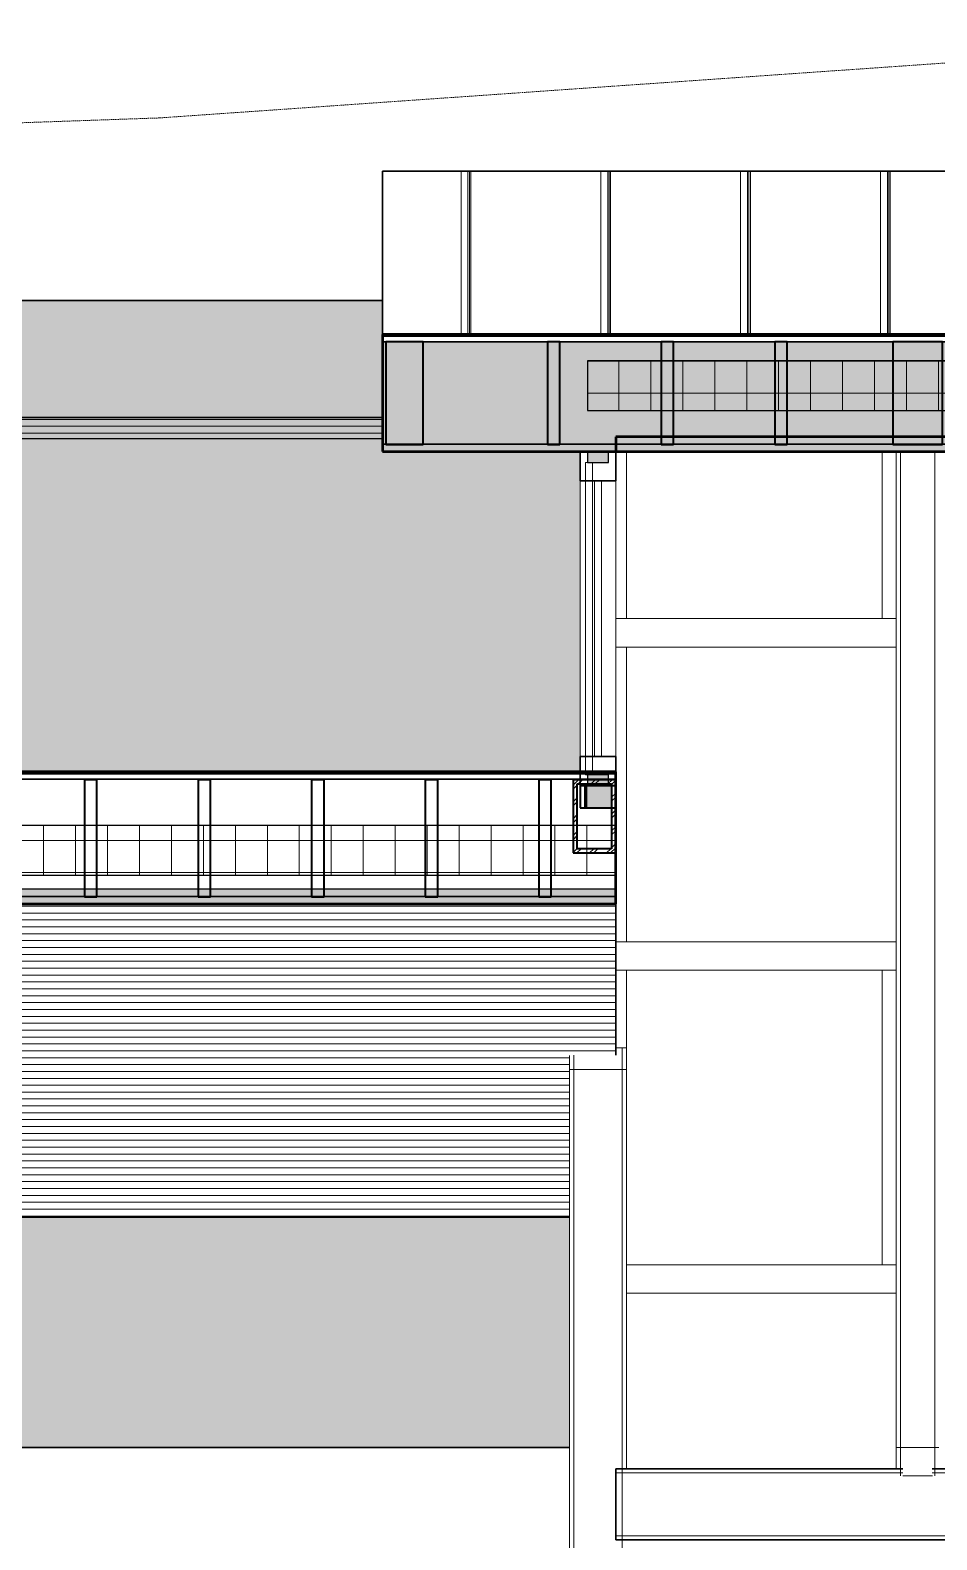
# Model space of a CAD drawing. Header units: inches. Extents: x -675 to 994, y 1246 to 1805.
# Drawn here: x 160 to 287.7, y 1568.2 to 1780.9 of the extents above; entities that cross this region are included whole.
import ezdxf

# ---------------------------------------------------------------- set-up
doc = ezdxf.new("R2010")
doc.units = ezdxf.units.IN
doc.header["$MEASUREMENT"] = 0
doc.linetypes.add('ALA - WALL BELOW', pattern=[0.28125, 0.1875, -0.09375])
for name, color, linetype, lineweight in [('A-CLNG', 13, 'Continuous', 18), ('A-CLNG-PATT', 13, 'Continuous', 50), ('A-DETL', 90, 'Continuous', 13), ('A-DETL-GENF', 92, 'Continuous', 13), ('A-DETL-MEDM', 33, 'Continuous', 25), ('A-GLAZ-CURT', 52, 'Continuous', 13), ('A-GLAZ-CWMG', 51, 'Continuous', 13), ('A-ROOF', 132, 'Continuous', 25), ('A-ROOF-PATT', 132, 'Continuous', 50), ('A-WALL', 113, 'Continuous', 25), ('A-WALL-PATT', 111, 'Continuous', 50), ('I-WALL', 2, 'Continuous', 25), ('S-BEAM', 12, 'Continuous', 25), ('S-COLS', 52, 'Continuous', 18)]:
    doc.layers.add(name, color=color, linetype=linetype, lineweight=lineweight)
pattern_1 = [(0, (-18.091, 3444.242), (7.68, 1.92), [0.634, -5.126, 0.634, -5.126, -30.72]), (0, (-18.091, 3444.242), (7.68, 1.92), [-11.52, 0.634, -10.886, 0.634, -5.126, -13.44]), (0, (-18.091, 3444.242), (7.68, 1.92), [-28.8, 0.634, -3.206, 0.634, -8.966]), (120, (-15.211, 3445.202), (-5.5027688, 5.6910751), [0.634, -5.126, 0.634, -5.126, -30.72]), (120, (-15.211, 3445.202), (-5.5027688, 5.6910751), [-11.52, 0.634, -10.886, 0.634, -5.126, -13.44]), (120, (-15.211, 3445.202), (-5.5027688, 5.6910751), [-28.8, 0.634, -3.206, 0.634, -8.966]), (240, (-14.251, 3449.042), (-2.1772312, -7.6110751), [0.634, -5.126, 0.634, -5.126, -30.72]), (240, (-14.251, 3449.042), (-2.1772312, -7.6110751), [-11.52, 0.634, -10.886, 0.634, -5.126, -13.44]), (240, (-14.251, 3449.042), (-2.1772312, -7.6110751), [-28.8, 0.634, -3.206, 0.634, -8.966])]
pattern_2 = [(90, (5.512, 1730.544), (-19.685, 1e-15), []), (90, (4.134, 1730.544), (-19.685, 1e-15), []), (90, (5.118, 1730.544), (-19.685, 1e-15), []), (90, (5.315, 1730.544), (-19.685, 1e-15), [])]
pattern_3 = [(0, (-18.091, 3444.242), (0, 4.5), []), (90, (-18.091, 3444.242), (-4.5, 3e-16), [])]

# ---------------------------------------------------------------- blocks, each defined once
blk = doc.blocks.new('PSL - 7_ x 14_-3975651-Section F')
at = {"layer": 'S-BEAM', "color": 250, "lineweight": 40}
for p, q in [((288.47, 1736.97), (281.47, 1736.97)), ((281.47, 1736.97), (281.47, 1734.3)), ((288.47, 1734.3), (288.47, 1736.97)), ((281.47, 1734.3), (281.47, 1727.3)), ((288.47, 1727.3), (288.47, 1734.3)), ((281.47, 1727.3), (281.47, 1722.54)), ((288.47, 1722.54), (288.47, 1727.3)), ((281.47, 1722.54), (288.47, 1722.54))]:
    blk.add_line(p, q, dxfattribs=at)
blk = doc.blocks.new('PSL - 5-1_4_ x 14_-3867974-Section F')
at = {"layer": 'S-BEAM', "color": 250, "lineweight": 40}
for p, q in [((215.35, 1736.97), (210.1, 1736.97)), ((210.1, 1736.97), (210.1, 1722.54)), ((215.35, 1722.54), (215.35, 1736.97)), ((210.1, 1722.54), (215.35, 1722.54))]:
    blk.add_line(p, q, dxfattribs=at)
blk = doc.blocks.new('HSS - 6X6X5_8-3906852-Section F')
at = {"layer": 'S-COLS', "color": 10}
for p, q in [((282.55, 1721.53), (282.55, 1581.24)), ((287.39, 1581.24), (287.39, 1721.53))]:
    blk.add_line(p, q, dxfattribs=at)
blk = doc.blocks.new('Trus_Joist-Weyerhaeuser-Microllam - 1 3_4_ - 14_ Microllam-V23-Section F')
at = {"layer": 'S-BEAM', "color": 250, "lineweight": 40}
for p, q in [((234.6, 1736.97), (232.85, 1736.97)), ((232.85, 1736.97), (232.85, 1722.54)), ((234.6, 1722.54), (234.6, 1736.97)), ((232.85, 1722.54), (234.6, 1722.54))]:
    blk.add_line(p, q, dxfattribs=at)
blk = doc.blocks.new('Trus_Joist-Weyerhaeuser-Microllam - 1 3_4_ - 14_ Microllam-V24-Section F')
at = {"layer": 'S-BEAM', "color": 250, "lineweight": 40}
for p, q in [((250.6, 1736.97), (248.85, 1736.97)), ((248.85, 1736.97), (248.85, 1734.3)), ((250.6, 1734.3), (250.6, 1736.97)), ((248.85, 1734.3), (248.85, 1727.3)), ((250.6, 1727.3), (250.6, 1734.3)), ((248.85, 1727.3), (248.85, 1722.54)), ((250.6, 1722.54), (250.6, 1727.3)), ((248.85, 1722.54), (250.6, 1722.54))]:
    blk.add_line(p, q, dxfattribs=at)
blk = doc.blocks.new('HSS-Hollow Structural Section - HSS10X6X5_8-3666643-Section F')
at = {"layer": 'S-BEAM', "lineweight": 9}
h = blk.add_hatch(dxfattribs=at)
h.set_pattern_fill('FP_166', color=256, style=0, pattern_type=2)
h.set_pattern_definition([(45, (-18.091, 3444.242), (-1.1879394, 1.1879394), []), (45, (-18.091, 3446.042), (-1.1879394, 1.1879394), [])])
h.paths.add_polyline_path([(242.47, 1665), (242.47, 1675.3), (236.47, 1675.3), (236.47, 1665)], flags=0)
h.paths.add_polyline_path([(237.05, 1665.59), (237.05, 1674.7), (241.89, 1674.7), (241.89, 1665.59)], flags=0)
at = {"layer": 'S-BEAM', "color": 250, "lineweight": 40}
for p, q in [((242.47, 1675.3), (236.47, 1675.3)), ((236.47, 1675.3), (236.47, 1668.84)), ((237.05, 1674.7), (241.89, 1674.7)), ((237.05, 1668.84), (237.05, 1674.7)), ((241.89, 1674.7), (241.89, 1668.84)), ((242.47, 1668.84), (242.47, 1675.3)), ((236.47, 1668.84), (236.47, 1665)), ((237.05, 1665.59), (237.05, 1668.84)), ((241.89, 1668.84), (241.89, 1665.59)), ((242.47, 1665), (242.47, 1668.84)), ((236.47, 1665), (242.47, 1665)), ((241.89, 1665.59), (237.05, 1665.59))]:
    blk.add_line(p, q, dxfattribs=at)
blk = doc.blocks.new('HSS - 8X8X5_8-3963856-Section F')
at = {"layer": 'S-COLS', "color": 10}
for p, q in [((243.39, 1637.52), (243.39, 1527.73)), ((236.55, 1523.54), (236.55, 1636.49)), ((243.39, 1487.84), (243.39, 1485.5)), ((236.55, 1481.3), (236.55, 1483.65)), ((243.39, 1469.07), (243.39, 1446.24)), ((236.55, 1446.24), (236.55, 1464.87))]:
    blk.add_line(p, q, dxfattribs=at)
blk = doc.blocks.new('HSS-Hollow Structural Section - HSS10X8X5_8-3966676-Section F')
at = {"layer": 'S-BEAM', "color": 90, "lineweight": 30}
for p, q in [((242.47, 1568.24), (242.47, 1578.24)), ((242.47, 1578.24), (282.9, 1578.24)), ((287.04, 1578.24), (325.69, 1578.24)), ((390.7, 1578.24), (394.47, 1578.24)), ((309.4, 1568.24), (242.47, 1568.24)), ((378.23, 1568.24), (374.41, 1568.24))]:
    blk.add_line(p, q, dxfattribs=at)
at = {"layer": 'S-BEAM', "color": 10, "lineweight": 18}
for p, q in [((282.9, 1577.66), (242.47, 1577.66)), ((324.75, 1577.66), (287.04, 1577.66)), ((393.58, 1577.66), (389.76, 1577.66)), ((310.35, 1568.82), (242.47, 1568.82)), ((379.18, 1568.82), (375.35, 1568.82))]:
    blk.add_line(p, q, dxfattribs=at)
blk = doc.blocks.new('Trus_Joist-Weyerhaeuser-Microllam - Microllam_ 2_0E _ 16_-3973145-Section F')
at = {"layer": 'S-BEAM', "color": 250, "lineweight": 40}
for p, q in [((233.4, 1675.3), (231.65, 1675.3)), ((231.65, 1675.3), (231.65, 1668.84)), ((233.4, 1668.84), (233.4, 1675.3)), ((231.65, 1668.84), (231.65, 1661.84)), ((233.4, 1661.84), (233.4, 1668.84)), ((231.65, 1661.84), (231.65, 1658.81)), ((233.4, 1658.81), (233.4, 1661.84)), ((231.65, 1658.81), (233.4, 1658.81))]:
    blk.add_line(p, q, dxfattribs=at)
blk = doc.blocks.new('Rectangular Mullion - 2_x5_ Mullion-3790977-Section F')
at = {"layer": 'A-GLAZ-CWMG', "color": 50, "lineweight": 9}
for q in [(243.97, 1721.53), (242.47, 1697.99)]:
    blk.add_line((243.97, 1697.99), q, dxfattribs=at)
blk = doc.blocks.new('System Panel - Glazed-3904188-Section F')
at = {"layer": 'A-GLAZ-CURT', "color": 50, "lineweight": 9}
for p, q in [((395.97, 1621.36), (206.33, 1505)), ((397.22, 1622.13), (396.97, 1621.98)), ((396.97, 1582.09), (397.22, 1582.24)), ((206.33, 1465.1), (394.47, 1580.55)), ((395.59, 1581.24), (395.97, 1581.47)), ((206.33, 1505), (206.33, 1465.1))]:
    blk.add_line(p, q, dxfattribs=at)
blk = doc.blocks.new('Rectangular Mullion - 2_x5_ Mullion-3637012-Section F')
at = {"layer": 'A-GLAZ-CWMG', "color": 90, "lineweight": 30}
for p, q in [((237.47, 1721.53), (237.47, 1717.41)), ((242.47, 1721.53), (237.47, 1721.53)), ((242.47, 1717.41), (242.47, 1721.53)), ((237.47, 1717.41), (242.47, 1717.41))]:
    blk.add_line(p, q, dxfattribs=at)
blk = doc.blocks.new('System Panel - Glazed-3791033-Section F')
at = {"layer": 'A-GLAZ-CURT', "color": 10, "lineweight": 18}
for p, q in [((239.47, 1717.41), (239.47, 1678.55)), ((240.47, 1717.41), (239.47, 1717.41)), ((240.47, 1678.55), (240.47, 1717.41)), ((239.47, 1678.55), (240.47, 1678.55))]:
    blk.add_line(p, q, dxfattribs=at)
blk = doc.blocks.new('Rectangular Mullion - 2_x5_ Mullion-3791020-Section F')
at = {"layer": 'A-GLAZ-CWMG', "color": 50, "lineweight": 9}
for p, q in [((237.47, 1678.55), (237.47, 1717.41)), ((242.47, 1717.41), (242.47, 1678.55))]:
    blk.add_line(p, q, dxfattribs=at)
blk = doc.blocks.new('Rectangular Mullion - 2_x5_ Mullion-3637045-Section F')
at = {"layer": 'A-GLAZ-CWMG', "color": 50, "lineweight": 9}
for p in [(242.47, 1648.49), (243.97, 1637.52)]:
    blk.add_line(p, (243.97, 1648.49), dxfattribs=at)
blk = doc.blocks.new('Rectangular Mullion - 2_x5_ Mullion-V29-Section F')
at = {"layer": 'A-GLAZ-CWMG', "color": 50, "lineweight": 9}
for p, q in [((242.47, 1693.99), (243.97, 1693.99)), ((243.97, 1652.49), (243.97, 1693.99)), ((243.97, 1652.49), (242.47, 1652.49))]:
    blk.add_line(p, q, dxfattribs=at)
blk = doc.blocks.new('Rectangular Mullion - 2_x5_ Mullion-3636961-Section F')
at = {"layer": 'A-GLAZ-CWMG', "color": 50, "lineweight": 9}
for p, q in [((281.97, 1697.99), (242.47, 1697.99)), ((242.47, 1693.99), (281.97, 1693.99))]:
    blk.add_line(p, q, dxfattribs=at)
blk = doc.blocks.new('Rectangular Mullion - 2_x5_ Mullion-3636934-Section F')
at = {"layer": 'A-GLAZ-CWMG', "color": 50, "lineweight": 9}
for p, q in [((281.97, 1606.99), (243.97, 1606.99)), ((243.97, 1602.99), (281.97, 1602.99))]:
    blk.add_line(p, q, dxfattribs=at)
blk = doc.blocks.new('Rectangular Mullion - 2_x5_ Mullion-3790949-Section F')
at = {"layer": 'A-GLAZ-CWMG', "color": 50, "lineweight": 9}
for p in [(279.97, 1721.53), (281.97, 1697.99)]:
    blk.add_line(p, (279.97, 1697.99), dxfattribs=at)
blk = doc.blocks.new('Rectangular Mullion - 2_x5_ Mullion-V46-Section F')
at = {"layer": 'A-GLAZ-CWMG', "color": 50, "lineweight": 9}
for p, q in [((279.97, 1648.49), (281.97, 1648.49)), ((279.97, 1648.49), (279.97, 1606.99)), ((281.97, 1606.99), (279.97, 1606.99))]:
    blk.add_line(p, q, dxfattribs=at)
blk = doc.blocks.new('Rectangular Mullion - 2_x5_ Mullion-3791022-Section F')
at = {"layer": 'A-GLAZ-CWMG', "color": 90, "lineweight": 30}
for p, q in [((237.47, 1678.55), (237.47, 1674.43)), ((242.47, 1678.55), (237.47, 1678.55)), ((242.47, 1674.43), (242.47, 1678.55)), ((237.47, 1674.43), (242.47, 1674.43))]:
    blk.add_line(p, q, dxfattribs=at)
blk = doc.blocks.new('STRUCT_rvt-1-Section F')
at = {"layer": 'A-ROOF-PATT', "lineweight": 9}
h = blk.add_hatch(dxfattribs=at)
h.set_pattern_fill('FP_4', color=253, style=0, pattern_type=2)
h.set_pattern_definition(pattern_2)
h.paths.add_polyline_path([(468.35, 1738.02), (769.64, 1738.02), (787.13, 1761), (209.62, 1761), (209.62, 1738.02), (464.63, 1738.02)], flags=0)
h = blk.add_hatch(dxfattribs=at)
h.set_pattern_fill('FP_1', color=253, style=0, pattern_type=2)
h.set_pattern_definition(pattern_1)
h.paths.add_polyline_path([(-209, 1726.33), (209.62, 1726.33), (209.62, 1742.82), (-211.55, 1742.82), (-211.55, 1726.33)], flags=0)
at = {"layer": 'A-ROOF-PATT', "lineweight": 25}
h = blk.add_hatch(color=135, dxfattribs=at)
h.paths.add_polyline_path([(461.97, 1737.76), (462.6, 1737.76), (462.6, 1738.02), (209.62, 1738.02), (209.62, 1737.76), (458.15, 1737.76)], flags=0)
h.paths.add_polyline_path([(769.64, 1737.76), (769.64, 1738.02), (648.72, 1738.02), (648.72, 1737.76), (723.71, 1737.76)], flags=0)
h.paths.add_polyline_path([(643.22, 1737.76), (643.22, 1738.02), (468.35, 1738.02), (468.35, 1737.76), (633.03, 1737.76)], flags=0)
at = {"layer": 'A-ROOF-PATT', "lineweight": 9}
h = blk.add_hatch(dxfattribs=at)
h.set_pattern_fill('FP_168', color=253, style=0, pattern_type=2)
h.set_pattern_definition([(0, (0, 1763.108), (0, 0.97), []), (90, (0, 1763.108), (-8, 1.94), [0.97, -6.791]), (90, (16, 1764.078), (-8, 1.94), [0.97, -6.791])])
h.paths.add_polyline_path([(-278.68, 1686.33), (-197.38, 1686.33), (-197.38, 1722.49), (-196.38, 1722.49), (-196.38, 1722.95), (-191.38, 1722.95), (-191.38, 1722.49), (-190.38, 1722.49), (-190.38, 1722.33), (-137.38, 1722.33), (-137.38, 1722.72), (-137.25, 1722.84), (-136.91, 1722.92), (-136.45, 1722.95), (-133.31, 1722.95), (-132.84, 1722.92), (-132.5, 1722.84), (-132.38, 1722.72), (-132.38, 1722.33), (63.05, 1722.33), (63.05, 1723.33), (209.62, 1723.33), (209.62, 1726.33), (-211.55, 1726.33), (-260.81, 1696.97)], flags=0)
h.paths.add_polyline_path([(703.11, 1686.33), (753.95, 1721.53), (650.47, 1721.53), (650.47, 1686.33), (671.9, 1686.33)], flags=0)
h.paths.add_polyline_path([(413.97, 1686.33), (461.97, 1686.33), (461.97, 1721.53), (398.72, 1721.53), (398.72, 1709.33), (413.97, 1709.33), (413.97, 1690.38)], flags=0)
at = {"layer": 'A-ROOF-PATT', "lineweight": 5}
h = blk.add_hatch(color=252, dxfattribs=at)
h.paths.add_polyline_path([(399.86, 1721.53), (461.97, 1721.53), (461.97, 1722.56), (209.62, 1722.56), (209.62, 1721.53), (393.38, 1721.53)], flags=0)
h.paths.add_polyline_path([(769.64, 1721.53), (769.64, 1722.56), (650.47, 1722.56), (650.47, 1721.53), (723.71, 1721.53)], flags=0)
h.paths.add_polyline_path([(642.6, 1721.53), (642.6, 1722.56), (468.97, 1722.56), (468.97, 1721.53), (620.08, 1721.53)], flags=0)
at = {"layer": 'A-ROOF-PATT', "lineweight": 25}
blk.add_hatch(color=135, dxfattribs=at).paths.add_polyline_path([(-79.45, 1676.14), (242.47, 1676.14), (242.47, 1676.4), (-97.58, 1676.4), (-97.58, 1676.14)], flags=0)
at = {"layer": 'A-ROOF-PATT', "lineweight": 5}
blk.add_hatch(color=252, dxfattribs=at).paths.add_polyline_path([(-97.58, 1657.84), (242.47, 1657.84), (242.47, 1658.87), (-97.58, 1658.87)], flags=0)
at = {"layer": 'A-WALL-PATT', "lineweight": 5}
blk.add_hatch(color=252, dxfattribs=at).paths.add_polyline_path([(241.85, 1671.33), (241.85, 1674.43), (238.35, 1674.43), (238.35, 1671.33)], flags=0)
at = {"layer": 'A-ROOF', "color": 90, "lineweight": 30}
for p, q in [((209.62, 1738.02), (209.62, 1761)), ((787.13, 1761), (209.62, 1761)), ((-211.55, 1742.82), (209.62, 1742.82)), ((209.62, 1737.76), (461.97, 1737.76)), ((209.62, 1736.99), (461.97, 1736.99)), ((209.62, 1726.33), (-211.55, 1726.33)), ((209.62, 1722.56), (461.97, 1722.56)), ((-97.58, 1676.14), (242.47, 1676.14)), ((-97.58, 1675.37), (242.47, 1675.37)), ((-97.58, 1658.87), (242.47, 1658.87)), ((242.47, 1657.84), (242.47, 1636.49)), ((-38.3, 1613.69), (235.97, 1613.69)), ((-26.3, 1581.24), (235.97, 1581.24))]:
    blk.add_line(p, q, dxfattribs=at)
at = {"layer": 'A-ROOF', "color": 250, "lineweight": 40}
for p, q in [((209.62, 1738.02), (209.62, 1721.53)), ((462.6, 1738.02), (209.62, 1738.02)), ((209.62, 1721.53), (461.97, 1721.53)), ((242.47, 1676.4), (-97.58, 1676.4)), ((242.47, 1668.84), (242.47, 1676.4)), ((242.47, 1661.84), (242.47, 1668.84)), ((242.47, 1657.84), (242.47, 1661.84)), ((-97.58, 1657.84), (242.47, 1657.84))]:
    blk.add_line(p, q, dxfattribs=at)
at = {"layer": 'A-WALL', "color": 90, "lineweight": 30}
for p, q in [((238.1, 1674.43), (238.1, 1671.33)), ((238.35, 1674.43), (238.35, 1671.33)), ((241.85, 1674.43), (241.85, 1671.33))]:
    blk.add_line(p, q, dxfattribs=at)
at = {"layer": 'I-WALL', "color": 250, "lineweight": 40}
for p, q in [((237.47, 1674.43), (237.47, 1671.33)), ((242.47, 1674.43), (237.47, 1674.43)), ((242.47, 1671.33), (242.47, 1674.43)), ((237.47, 1671.33), (242.47, 1671.33))]:
    blk.add_line(p, q, dxfattribs=at)
at = {"layer": 'S-COLS', "color": 10}
for p, q in [((281.97, 1721.53), (281.97, 1581.24)), ((242.81, 1637.52), (242.47, 1637.52)), ((243.97, 1637.52), (242.81, 1637.52)), ((243.97, 1578.24), (243.97, 1637.52)), ((235.97, 1636.47), (235.97, 1523.18)), ((283.13, 1581.24), (281.97, 1581.24)), ((286.81, 1581.24), (283.13, 1581.24)), ((287.97, 1581.24), (286.81, 1581.24))]:
    blk.add_line(p, q, dxfattribs=at)
at = {"color": 90, "lineweight": 30}
for name, p in [('PSL - 5-1_4_ x 14_-3867974-Section F', (0, 0)), ('Trus_Joist-Weyerhaeuser-Microllam - 1 3_4_ - 14_ Microllam-V23-Section F', (0, 0)), ('Trus_Joist-Weyerhaeuser-Microllam - 1 3_4_ - 14_ Microllam-V24-Section F', (0, 0)), ('Trus_Joist-Weyerhaeuser-Microllam - 1 3_4_ - 14_ Microllam-V24-Section F', (16, 0)), ('PSL - 7_ x 14_-3975651-Section F', (0, 0)), ('Rectangular Mullion - 2_x5_ Mullion-3637012-Section F', (0, 0)), ('Rectangular Mullion - 2_x5_ Mullion-3790977-Section F', (0, 0)), ('Rectangular Mullion - 2_x5_ Mullion-3790949-Section F', (0, 0)), ('HSS - 6X6X5_8-3906852-Section F', (0, 0)), ('Rectangular Mullion - 2_x5_ Mullion-3791020-Section F', (0, 0)), ('System Panel - Glazed-3791033-Section F', (0, 0)), ('Rectangular Mullion - 2_x5_ Mullion-3636961-Section F', (0, 0)), ('Rectangular Mullion - 2_x5_ Mullion-V29-Section F', (0, 0)), ('Rectangular Mullion - 2_x5_ Mullion-3791022-Section F', (0, 0)), ('Trus_Joist-Weyerhaeuser-Microllam - Microllam_ 2_0E _ 16_-3973145-Section F', (-64, 0)), ('Trus_Joist-Weyerhaeuser-Microllam - Microllam_ 2_0E _ 16_-3973145-Section F', (-48, 0)), ('Trus_Joist-Weyerhaeuser-Microllam - Microllam_ 2_0E _ 16_-3973145-Section F', (-32, 0)), ('Trus_Joist-Weyerhaeuser-Microllam - Microllam_ 2_0E _ 16_-3973145-Section F', (-16, 0)), ('Trus_Joist-Weyerhaeuser-Microllam - Microllam_ 2_0E _ 16_-3973145-Section F', (0, 0)), ('HSS-Hollow Structural Section - HSS10X6X5_8-3666643-Section F', (0, 0)), ('Rectangular Mullion - 2_x5_ Mullion-3636961-Section F', (0, -45.5)), ('Rectangular Mullion - 2_x5_ Mullion-3637045-Section F', (0, 0)), ('Rectangular Mullion - 2_x5_ Mullion-V46-Section F', (0, 0)), ('HSS - 8X8X5_8-3963856-Section F', (0, 0)), ('System Panel - Glazed-3904188-Section F', (0, 0)), ('Rectangular Mullion - 2_x5_ Mullion-3636934-Section F', (0, 0)), ('HSS-Hollow Structural Section - HSS10X8X5_8-3966676-Section F', (0, 0))]:
    blk.add_blockref(name, p, dxfattribs=at)
blk = doc.blocks.new('Rectangular Mullion - 2_x5_ Mullion-5755129-Section F')
at = {"layer": 'A-GLAZ-CWMG'}
blk.add_hatch(color=256, dxfattribs=at).paths.add_polyline_path([(241.47, 1719.98), (241.47, 1721.53), (238.47, 1721.53), (238.47, 1719.98)], flags=0)
at = {"layer": 'A-GLAZ-CWMG', "lineweight": 25}
for p, q in [((238.47, 1721.53), (238.47, 1719.98)), ((241.47, 1721.53), (238.47, 1721.53)), ((241.47, 1719.98), (241.47, 1721.53)), ((238.47, 1719.98), (241.47, 1719.98))]:
    blk.add_line(p, q, dxfattribs=at)
blk = doc.blocks.new('System Panel - Glazed-5862527-Section F')
at = {"layer": 'A-GLAZ-CURT', "lineweight": 18}
for p, q in [((238.22, 1719.98), (238.22, 1675.97)), ((239.22, 1719.98), (238.22, 1719.98)), ((239.22, 1675.97), (239.22, 1719.98)), ((238.22, 1675.97), (239.22, 1675.97))]:
    blk.add_line(p, q, dxfattribs=at)
blk = doc.blocks.new('HSS-Hollow Structural Section-Column - HSS8X8X5_8-6055911-Section F')
at = {"layer": 'S-COLS'}
for p, q in [((236.55, 1523.54), (236.55, 1634.49)), ((243.39, 1634.49), (243.39, 1527.73)), ((243.39, 1487.84), (243.39, 1485.5)), ((236.55, 1481.3), (236.55, 1483.65)), ((243.39, 1469.07), (243.39, 1446.24)), ((236.55, 1446.24), (236.55, 1464.87))]:
    blk.add_line(p, q, dxfattribs=at)
blk = doc.blocks.new('HSS-Hollow Structural Section-Column - HSS6X6X5_8-6058236-Section F')
at = {"layer": 'S-COLS'}
for p, q in [((282.55, 1577.24), (282.55, 1721.53)), ((287.39, 1721.53), (287.39, 1577.24))]:
    blk.add_line(p, q, dxfattribs=at)
blk = doc.blocks.new('Rectangular Mullion - 2_x5_ Mullion-5862545-Section F')
at = {"layer": 'A-GLAZ-CWMG'}
blk.add_hatch(color=256, dxfattribs=at).paths.add_polyline_path([(241.47, 1674.43), (241.47, 1675.97), (238.47, 1675.97), (238.47, 1674.43)], flags=0)
at = {"layer": 'A-GLAZ-CWMG', "lineweight": 25}
for p, q in [((238.47, 1675.97), (238.47, 1674.43)), ((241.47, 1675.97), (238.47, 1675.97)), ((241.47, 1674.43), (241.47, 1675.97)), ((238.47, 1674.43), (241.47, 1674.43))]:
    blk.add_line(p, q, dxfattribs=at)
blk = doc.blocks.new('Rigid Insulation-Section - 7__-6074218-Section F')
at = {"layer": 'A-DETL-GENF'}
h = blk.add_hatch(dxfattribs=at)
h.set_pattern_fill('FP_176', color=256, style=0, pattern_type=2)
h.set_pattern_definition(pattern_3)
h.paths.add_polyline_path([(242.47, 1661.84), (242.47, 1668.84), (-42.3, 1668.84), (-42.3, 1661.84), (231.45, 1661.84)], flags=0)
at = {"layer": 'A-DETL-MEDM'}
for p, q in [((242.47, 1668.84), (-42.3, 1668.84)), ((-42.3, 1668.84), (-42.3, 1661.84)), ((242.47, 1661.84), (242.47, 1668.84)), ((-42.3, 1661.84), (242.47, 1661.84))]:
    blk.add_line(p, q, dxfattribs=at)
blk = doc.blocks.new('Rigid Insulation-Section - 7__-6074587-Section F')
at = {"layer": 'A-DETL-GENF'}
h = blk.add_hatch(dxfattribs=at)
h.set_pattern_fill('FP_176', color=256, style=0, pattern_type=2)
h.set_pattern_definition(pattern_3)
h.paths.add_polyline_path([(650.47, 1727.3), (650.47, 1734.3), (238.47, 1734.3), (238.47, 1727.3), (645.99, 1727.3)], flags=0)
at = {"layer": 'A-DETL-MEDM'}
for p, q in [((650.47, 1734.3), (238.47, 1734.3)), ((238.47, 1734.3), (238.47, 1727.3)), ((238.47, 1727.3), (650.47, 1727.3))]:
    blk.add_line(p, q, dxfattribs=at)

msp = doc.modelspace()

# ---------------------------------------------------------------- hatches: boundary and pattern name
at = {"layer": 'A-CLNG-PATT', "lineweight": 18}
for points in [[(642.22, 1721.528), (642.22, 1723.59), (242.47, 1723.59), (242.47, 1721.528), (620.078, 1721.528)], [(-95.578, 1657.842), (242.47, 1657.842), (242.47, 1659.903), (-95.578, 1659.903), (-95.578, 1658.873)]]:
    msp.add_hatch(color=256, dxfattribs=at).paths.add_polyline_path(points, flags=0)
h = msp.add_hatch(dxfattribs=at)
h.set_pattern_fill('FP_175', color=256, style=0, pattern_type=2)
h.set_pattern_definition([(0, (102.584, 1620.63), (0, 0.97), [])])
h.paths.add_polyline_path([(235.97, 1613.685), (235.97, 1636.197), (236.126, 1636.343), (236.551, 1636.449), (237.132, 1636.488), (242.47, 1636.488), (242.47, 1657.842), (-38.303, 1657.842), (-38.303, 1613.685), (234.688, 1613.685)], flags=0)
h.paths.add_polyline_path([(-95.578, 1613.685), (-43.303, 1613.685), (-43.303, 1657.842), (-95.578, 1657.842)], flags=0)
at = {"layer": 'A-ROOF-PATT', "lineweight": 13}
h = msp.add_hatch(dxfattribs=at)
h.set_pattern_fill('FP_4', color=256, style=0, pattern_type=2)
h.set_pattern_definition(pattern_2)
h.paths.add_polyline_path([(468.22, 1738.021), (769.636, 1738.021), (787.135, 1761), (209.625, 1761), (209.625, 1738.021), (464.627, 1738.021)], flags=0)
h = msp.add_hatch(dxfattribs=at)
h.set_pattern_fill('FP_1', color=256, style=0, pattern_type=2)
h.set_pattern_definition(pattern_1)
h.paths.add_polyline_path([(-208.996, 1726.33), (209.625, 1726.33), (209.625, 1742.822), (-211.546, 1742.822), (-211.546, 1726.33)], flags=0)
at = {"layer": 'A-ROOF-PATT', "lineweight": 25}
h = msp.add_hatch(color=256, dxfattribs=at)
h.paths.add_polyline_path([(462.595, 1737.763), (462.72, 1737.763), (462.72, 1738.021), (209.625, 1738.021), (209.625, 1737.763), (461.97, 1737.763)], flags=0)
h.paths.add_polyline_path([(769.636, 1737.763), (769.636, 1738.021), (648.72, 1738.021), (648.72, 1737.763), (723.713, 1737.763)], flags=0)
h.paths.add_polyline_path([(643.22, 1737.763), (643.22, 1738.021), (468.22, 1738.021), (468.22, 1737.763), (633.032, 1737.763)], flags=0)
at = {"layer": 'A-ROOF-PATT', "lineweight": 5}
h = msp.add_hatch(color=256, dxfattribs=at)
h.paths.add_polyline_path([(769.636, 1722.559), (769.636, 1736.99), (648.72, 1736.99), (648.72, 1722.559), (723.713, 1722.559)], flags=0)
h.paths.add_polyline_path([(231.45, 1722.559), (461.97, 1722.559), (461.97, 1736.99), (209.625, 1736.99), (209.625, 1722.559)], flags=0)
h.paths.add_polyline_path([(643.22, 1722.559), (643.22, 1736.99), (468.97, 1736.99), (468.97, 1722.559), (642.595, 1722.559)], flags=0)
at = {"layer": 'A-ROOF-PATT', "lineweight": 13}
h = msp.add_hatch(dxfattribs=at)
h.set_pattern_fill('FP_3', color=256, style=0, pattern_type=2)
h.set_pattern_definition([(0, (0, 1762.914), (0, 0.97), [])])
h.paths.add_polyline_path([(-278.678, 1686.33), (-197.375, 1686.33), (-197.375, 1722.488), (-196.375, 1722.488), (-196.375, 1722.955), (-191.375, 1722.955), (-191.375, 1722.488), (-190.375, 1722.488), (-190.375, 1722.33), (-137.375, 1722.33), (-137.375, 1722.722), (-137.251, 1722.839), (-136.91, 1722.924), (-136.445, 1722.955), (-133.305, 1722.955), (-132.84, 1722.924), (-132.5, 1722.839), (-132.375, 1722.722), (-132.375, 1722.33), (63.047, 1722.33), (63.047, 1723.33), (209.625, 1723.33), (209.625, 1726.33), (-211.546, 1726.33), (-260.813, 1696.975)], flags=0)
h.paths.add_polyline_path([(650.47, 1686.33), (703.114, 1686.33), (753.948, 1721.528), (650.47, 1721.528), (650.47, 1692.672)], flags=0)
h.paths.add_polyline_path([(440.07, 1696.26), (440.07, 1697.279), (435.87, 1697.279), (435.87, 1696.26), (438.718, 1696.26)], flags=0)
h.paths.add_polyline_path([(435.87, 1709.964), (440.07, 1709.964), (440.07, 1710.982), (435.87, 1710.982)], flags=0)
h.paths.add_polyline_path([(688.57, 1719.973), (684.37, 1719.973), (684.37, 1720.992), (688.57, 1720.992)], flags=0)
h.paths.add_polyline_path([(398.72, 1721.33), (399.47, 1721.33), (399.47, 1721.528), (398.72, 1721.528)], flags=0)
at = {"layer": 'A-ROOF-PATT', "lineweight": 5}
h = msp.add_hatch(color=256, dxfattribs=at)
h.paths.add_polyline_path([(399.855, 1721.528), (461.97, 1721.528), (461.97, 1722.559), (209.625, 1722.559), (209.625, 1721.528), (393.378, 1721.528)], flags=0)
h.paths.add_polyline_path([(769.636, 1721.528), (769.636, 1722.559), (650.47, 1722.559), (650.47, 1721.528), (723.713, 1721.528)], flags=0)
h.paths.add_polyline_path([(642.595, 1721.528), (642.595, 1722.559), (468.97, 1722.559), (468.97, 1721.528), (620.078, 1721.528)], flags=0)
at = {"layer": 'A-WALL-PATT', "lineweight": 13}
h = msp.add_hatch(dxfattribs=at)
h.set_pattern_fill('FP_1', color=256, style=0, pattern_type=2)
h.set_pattern_definition(pattern_1)
h.paths.add_polyline_path([(63.047, 1581.24), (235.97, 1581.24), (235.97, 1613.685), (63.047, 1613.685), (63.047, 1600.66)], flags=0)
h.paths.add_polyline_path([(153.724, 1676.396), (237.47, 1676.396), (237.47, 1721.528), (209.625, 1721.528), (209.625, 1723.33), (63.047, 1723.33), (63.047, 1676.396), (127.815, 1676.396)], flags=0)

# ---------------------------------------------------------------- linework, layer by layer
at = {"layer": 'A-CLNG', "lineweight": 50}
for p, q in [((642.22, 1723.59), (242.47, 1723.59)), ((242.47, 1723.59), (242.47, 1721.528)), ((242.47, 1721.528), (642.22, 1721.528)), ((242.47, 1657.842), (242.47, 1659.903)), ((-95.578, 1657.842), (242.47, 1657.842))]:
    msp.add_line(p, q, dxfattribs=at)
at = {"layer": 'A-CLNG', "lineweight": 25}
msp.add_line((242.47, 1659.903), (-95.578, 1659.903), dxfattribs=at)
at = {"layer": 'A-CLNG'}
for p, q in [((242.47, 1636.488), (242.47, 1657.842)), ((-38.303, 1613.685), (235.97, 1613.685))]:
    msp.add_line(p, q, dxfattribs=at)
at = {"layer": 'A-DETL', "linetype": 'ALA - WALL BELOW', "lineweight": 18}
for p, q in [((178.22, 1768.519), (354.961, 1780.877)), ((70.579, 1764.76), (178.22, 1768.519))]:
    msp.add_line(p, q, dxfattribs=at)
at = {"layer": 'A-ROOF'}
for p, q in [((209.625, 1738.021), (209.625, 1761)), ((787.135, 1761), (209.625, 1761)), ((-211.546, 1742.822), (209.625, 1742.822)), ((209.625, 1737.763), (462.72, 1737.763)), ((209.625, 1736.99), (461.97, 1736.99)), ((209.625, 1726.33), (-211.546, 1726.33)), ((209.625, 1722.559), (461.97, 1722.559)), ((-26.303, 1581.24), (235.97, 1581.24))]:
    msp.add_line(p, q, dxfattribs=at)
at = {"layer": 'A-ROOF', "lineweight": 50}
for p, q in [((209.625, 1738.021), (209.625, 1721.528)), ((769.636, 1738.021), (209.625, 1738.021)), ((209.625, 1721.528), (242.47, 1721.528)), ((242.47, 1676.396), (-97.578, 1676.396)), ((242.47, 1659.903), (242.47, 1676.396))]:
    msp.add_line(p, q, dxfattribs=at)
at = {"layer": 'A-WALL'}
msp.add_line((209.625, 1723.33), (63.047, 1723.33), dxfattribs=at)
at = {"layer": 'S-COLS'}
for p, q in [((281.97, 1721.528), (281.97, 1578.24)), ((235.97, 1634.488), (235.97, 1523.182)), ((237.132, 1634.488), (235.97, 1634.488)), ((242.808, 1634.488), (237.132, 1634.488)), ((243.97, 1634.488), (242.808, 1634.488)), ((243.97, 1578.24), (243.97, 1634.488)), ((283.132, 1577.24), (282.89, 1577.24)), ((286.808, 1577.24), (283.132, 1577.24)), ((287.051, 1577.24), (286.808, 1577.24))]:
    msp.add_line(p, q, dxfattribs=at)

# ---------------------------------------------------------------- block references
at = {"lineweight": 5}
msp.add_blockref('STRUCT_rvt-1-Section F', (0, 0), dxfattribs=at)
at = {"layer": 'A-DETL-GENF'}
for name in ['Rigid Insulation-Section - 7__-6074587-Section F', 'Rigid Insulation-Section - 7__-6074218-Section F']:
    msp.add_blockref(name, (0, 0), dxfattribs=at)
at = {"layer": 'A-GLAZ-CURT'}
msp.add_blockref('System Panel - Glazed-5862527-Section F', (0, 0), dxfattribs=at)
at = {"layer": 'A-GLAZ-CWMG'}
for name in ['Rectangular Mullion - 2_x5_ Mullion-5755129-Section F', 'Rectangular Mullion - 2_x5_ Mullion-5862545-Section F']:
    msp.add_blockref(name, (0, 0), dxfattribs=at)
at = {"layer": 'S-COLS'}
for name in ['HSS-Hollow Structural Section-Column - HSS6X6X5_8-6058236-Section F', 'HSS-Hollow Structural Section-Column - HSS8X8X5_8-6055911-Section F']:
    msp.add_blockref(name, (0, 0), dxfattribs=at)

doc.saveas('drawing.dxf')
